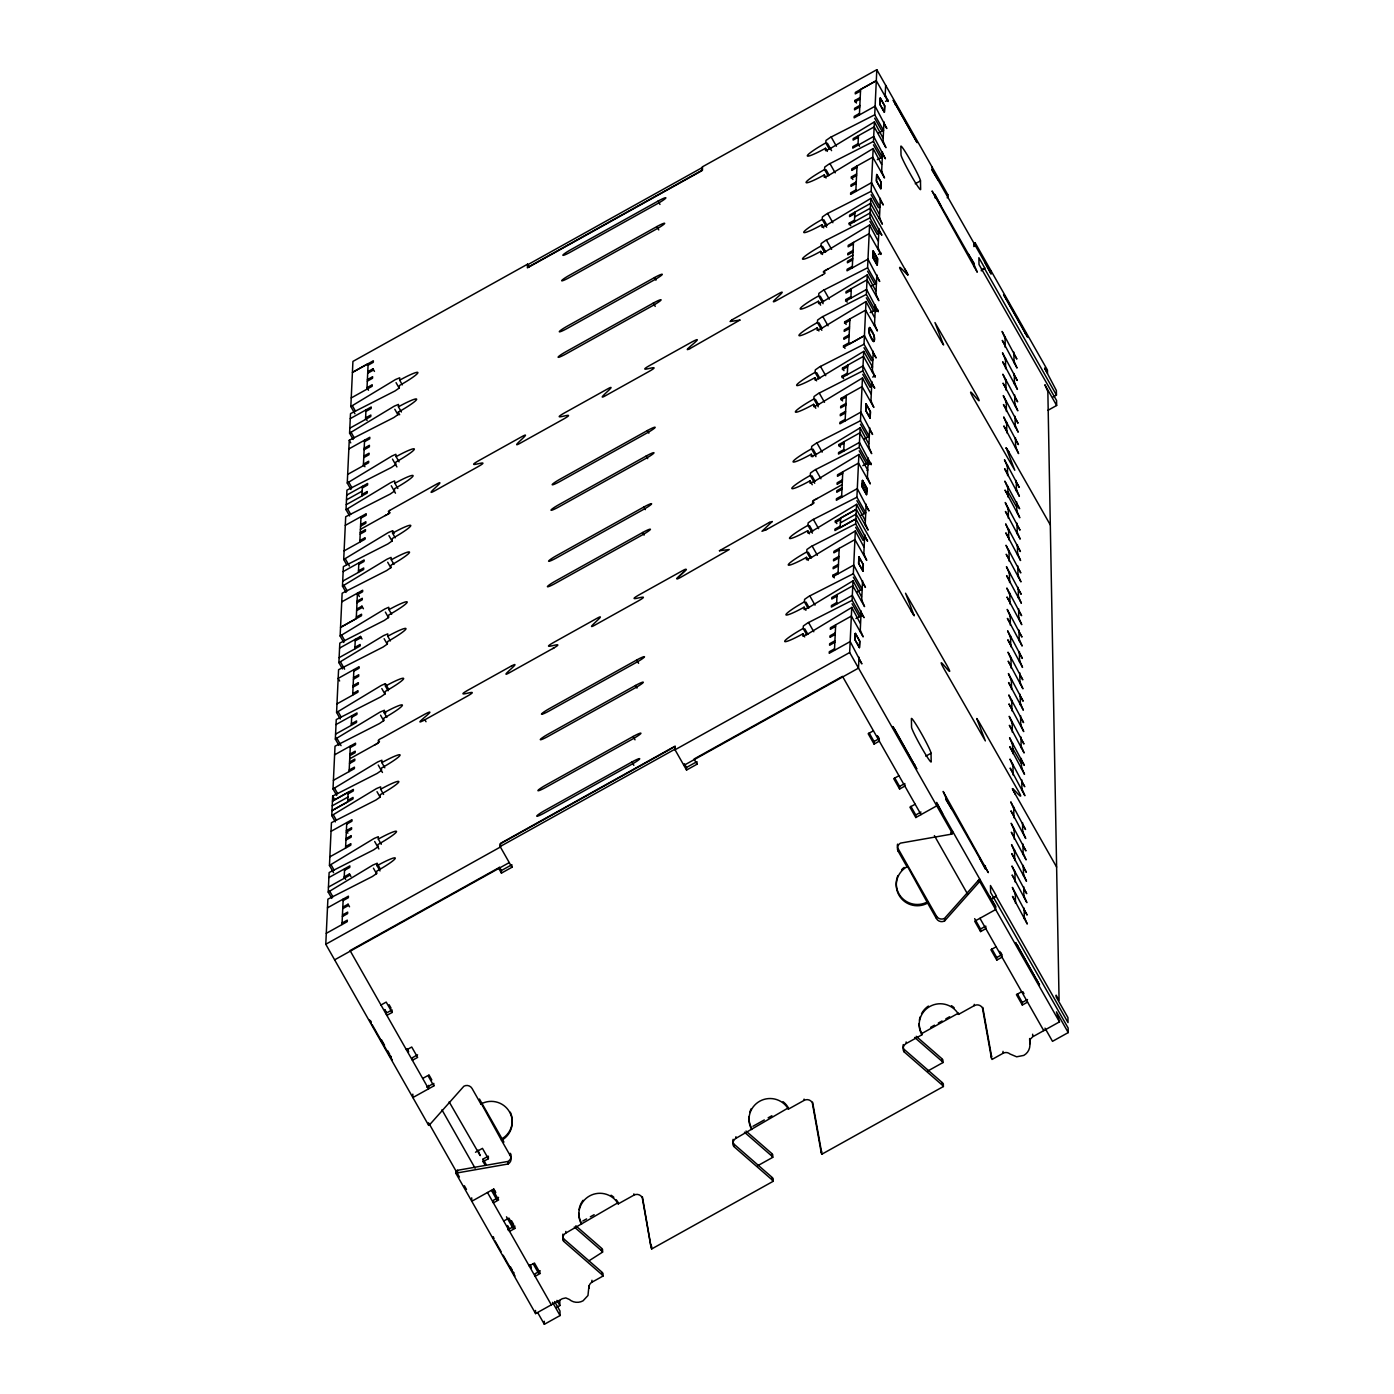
<?xml version="1.0" encoding="UTF-8"?>
<svg xmlns="http://www.w3.org/2000/svg" width="1394" height="1394" viewBox="0 0 1394 1394"><rect width="100%" height="100%" fill="white"/><g stroke="black" fill="none" stroke-linecap="round" stroke-linejoin="round"><path stroke-width="1.5" d="M878.081 247.731L880.973 254.475L869.176 233.652L848.232 245.327L848.144 246.86L853.389 243.933M885.207 94.757L888.083 101.501L876.303 80.695L860.586 89.443L859.401 114.935M588.965 1285.826L587.972 1295.514L583.058 1300.811A12.023 11.901 -1.1 0 1 569.257 1299.4L565.825 1297.919L562.357 1298.685L535.592 1313.601L455.995 1173.487A6.012 5.942 -1.1 0 1 457.615 1172.859L508.078 1163.99A6.012 5.942 -1.1 0 0 510.361 1155.887L501.526 1140.344A21.032 20.823 -1.1 0 0 509.559 1111.976A21.032 20.823 -1.1 0 0 480.913 1104.048L472.078 1088.487A6.012 5.942 -1.1 0 0 463.888 1086.222L430.032 1124.296A6.012 5.942 -1.1 0 1 428.655 1125.359L325.778 944.261L327.886 899.165L372.39 876.495L376.624 873.55L376.816 871.076A21.032 2.265 -29.5 0 0 395.269 858.181A21.032 2.265 -29.5 0 0 377.06 865.709L380.004 870.919M331.789 898.381L328.217 892.073L329.123 872.539L373.627 849.87L377.861 846.925L378.053 844.433A21.032 2.265 -29.5 0 0 396.523 831.556A21.032 2.265 -29.5 0 0 378.314 839.083L381.259 844.294M333.549 872.679L329.454 865.447L331.441 822.687L375.944 800.017L380.179 797.072L380.388 794.58A21.032 2.265 -29.5 0 0 398.841 781.703A21.032 2.265 -29.5 0 0 380.632 789.231L383.577 794.423M335.344 821.902L331.772 815.577L332.678 796.061L377.199 773.391L381.416 770.446L381.625 767.955A21.032 2.265 -29.5 0 0 400.078 755.078A21.032 2.265 -29.5 0 0 381.869 762.605L384.814 767.798M336.703 795.451L333.009 788.952L335.013 746.191L379.517 723.521L383.751 720.576L383.942 718.084A21.032 2.265 -29.5 0 0 402.396 705.207A21.032 2.265 -29.5 0 0 384.186 712.735L386.835 717.422M338.916 745.407L335.344 739.081L336.25 719.565L380.754 696.895L384.988 693.951L385.18 691.459A21.032 2.265 -29.5 0 0 403.65 678.582A21.032 2.265 -29.5 0 0 385.441 686.109L388.09 690.779M340.258 718.956L336.581 712.456L338.568 669.712L383.071 647.043L387.305 644.098L387.497 641.623A21.032 2.265 -29.5 0 0 405.968 628.729A21.032 2.265 -29.5 0 0 387.759 636.256L390.407 640.944M342.471 668.928L338.899 662.62L339.805 643.087L384.326 620.417L388.543 617.472L388.752 614.981A21.032 2.265 -29.5 0 0 407.205 602.103A21.032 2.265 -29.5 0 0 388.996 609.631L391.644 614.318M343.813 642.495L340.136 635.995L342.14 593.234L386.643 570.564L390.86 567.619L391.069 565.128A21.032 2.265 -29.5 0 0 409.522 552.251A21.032 2.265 -29.5 0 0 391.313 559.778L393.962 564.448M346.043 592.45L342.471 586.125L343.377 566.609L387.88 543.939L392.115 540.994L392.306 538.502A21.032 2.265 -29.5 0 0 410.777 525.625A21.032 2.265 -29.5 0 0 392.55 533.153L395.216 537.823M346.548 564.518L343.708 559.499L345.695 516.738L390.198 494.068L394.432 491.124L394.624 488.649A21.032 2.265 -29.5 0 0 413.094 475.755A21.032 2.265 -29.5 0 0 394.885 483.282L397.83 488.492M349.598 515.954L346.026 509.646L346.932 490.113L391.435 467.443L395.669 464.498L395.879 462.024A21.032 2.265 -29.5 0 0 414.332 449.129A21.032 2.265 -29.5 0 0 396.123 456.657L399.067 461.867M350.94 489.521L347.263 483.021L349.249 440.26L393.77 417.59L397.987 414.645L398.196 412.154A21.032 2.265 -29.5 0 0 416.649 399.276A21.032 2.265 -29.5 0 0 398.44 406.804L401.385 411.997M353.17 439.476L349.58 433.151L350.504 413.635L395.007 390.965L399.242 388.02L399.433 385.528A21.032 2.265 -29.5 0 0 417.886 372.651A21.032 2.265 -29.5 0 0 399.677 380.179L402.326 384.866M354.93 413.774L350.835 406.525L352.926 361.412L527.559 264.18L529.023 266.777M342 924.536L343.185 899.06M344.161 878.342L344.597 868.776M345.573 848.057L346.757 822.565M349.127 771.579L350.312 746.086M351.288 725.368L351.724 715.802M352.699 695.083L353.884 669.59M354.843 648.872L355.296 639.323M358.415 572.394L358.85 562.827M359.826 542.127L361.011 516.634M361.97 495.916L362.423 486.349M363.381 465.631L364.566 440.138M365.542 419.42L365.977 409.871M366.953 389.153L368.138 363.66L352.421 372.407L373.365 360.785L373.296 362.301L368.068 365.228M342.819 907.111L348.064 904.201L347.977 905.734L342.75 908.644M345.695 879.422L344.231 876.826L349.476 873.916L349.389 875.449L328.444 887.107M339.578 648.105L360.523 636.431L360.454 637.964L355.226 640.874M356.707 609.091L361.935 606.163L361.865 607.697L356.637 610.607M367.755 371.728L373 368.8L372.93 370.334L367.685 373.261M377.06 865.709L377.094 863.322L372.93 865.047L328.217 892.073M378.314 839.083L378.332 836.696L374.167 838.421L329.454 865.447M380.632 789.231L380.649 786.843L376.485 788.568L331.772 815.577M381.869 762.605L381.904 760.218L377.722 761.943L333.009 788.952M384.186 712.735L384.221 710.348L380.057 712.073L335.344 739.081M385.441 686.109L385.18 683.74L381.294 685.447L336.581 712.456M387.759 636.256L387.776 633.869L383.611 635.594L338.899 662.62M388.996 609.631L388.752 607.261L384.849 608.969L340.136 635.995M391.313 559.778L391.069 557.408L387.166 559.116L342.471 586.125M392.55 533.153L392.585 530.765L388.421 532.491L343.708 559.499M394.885 483.282L394.624 480.913L390.738 482.638L346.026 509.646M396.123 456.657L395.879 454.287L391.975 455.995L347.263 483.021M398.44 406.804L398.475 404.417L394.293 406.142L349.58 433.151M399.677 380.179L399.712 377.791L395.548 379.517L350.835 406.525M527.559 264.18L527.385 267.875L702.018 170.643L702.193 166.949L876.809 69.7L947.885 194.829L947.937 197.39A6.012 5.942 -1.1 0 1 947.136 197.756M876.809 69.7L874.718 114.813L830.214 137.483L825.98 140.428L825.771 142.92A21.032 2.265 -29.5 0 0 807.318 155.797A21.032 2.265 -29.5 0 0 825.527 148.269L825.509 150.657L829.674 148.931L874.386 121.923L873.48 141.439L828.96 164.109L824.743 167.053L824.534 169.545A21.032 2.265 -29.5 0 0 806.081 182.422A21.032 2.265 -29.5 0 0 824.29 174.895L824.255 177.282L828.437 175.557L873.149 148.548L871.145 191.292L826.642 213.962L822.408 216.924L822.216 219.398A21.032 2.265 -29.5 0 0 803.746 232.293A21.032 2.265 -29.5 0 0 821.972 224.748L821.937 227.135L826.102 225.41L870.814 198.401L869.908 217.934L825.405 240.587L821.171 243.549L820.979 246.024A21.032 2.265 -29.5 0 0 802.508 258.918A21.032 2.265 -29.5 0 0 820.717 251.373L820.979 253.743L824.865 252.035L869.577 225.026L867.591 267.787L823.087 290.457L818.853 293.402L818.661 295.894A21.032 2.265 -29.5 0 0 800.191 308.771A21.032 2.265 -29.5 0 0 818.4 301.243L818.644 303.613L822.547 301.906L867.26 274.879L866.354 294.413L821.833 317.083L817.616 320.028L817.407 322.519A21.032 2.265 -29.5 0 0 798.954 335.396A21.032 2.265 -29.5 0 0 817.163 327.869L817.145 330.256L821.31 328.531L866.022 301.505L864.019 344.266L819.515 366.936L815.298 369.898L815.089 372.372A21.032 2.265 -29.5 0 0 796.636 385.267A21.032 2.265 -29.5 0 0 814.845 377.722L815.089 380.092L818.992 378.384L863.705 351.375L862.781 370.891L818.278 393.561L814.044 396.523L813.852 398.998A21.032 2.265 -29.5 0 0 795.382 411.892A21.032 2.265 -29.5 0 0 813.608 404.347L813.852 406.717L817.738 405.009L862.45 378.001L860.464 420.744L815.96 443.414L811.726 446.359L811.535 448.851A21.032 2.265 -29.5 0 0 793.064 461.728A21.032 2.265 -29.5 0 0 811.273 454.2L811.256 456.587L815.42 454.862L860.133 427.836L859.227 447.369L814.723 470.039L810.489 472.984L810.28 475.476A21.032 2.265 -29.5 0 0 791.827 488.353A21.032 2.265 -29.5 0 0 810.036 480.825L810.019 483.213L814.183 481.488L858.896 454.479L856.909 497.24L812.388 519.91L808.172 522.855L807.962 525.346A21.032 2.265 -29.5 0 0 789.509 538.223A21.032 2.265 -29.5 0 0 807.718 530.696L807.962 533.066L811.866 531.358L856.578 504.332L855.655 523.865L811.151 546.535L806.917 549.48L806.725 551.972A21.032 2.265 -29.5 0 0 788.255 564.849A21.032 2.265 -29.5 0 0 806.481 557.321L806.446 559.708L810.611 557.983L855.324 530.975L853.337 573.718L808.834 596.388L804.599 599.35L804.408 601.825A21.032 2.265 -29.5 0 0 785.937 614.719A21.032 2.265 -29.5 0 0 804.146 607.174L804.129 609.561L808.293 607.836L853.006 580.828L852.1 600.344L807.596 623.013L803.362 625.976L803.153 628.45A21.032 2.265 -29.5 0 0 784.7 641.345A21.032 2.265 -29.5 0 0 802.909 633.8L802.892 636.187L807.056 634.462L851.769 607.453L860.22 623.257M838.09 572.359L832.863 575.269L832.776 576.802L853.738 565.093L865.447 587.414L862.503 582.222M865.238 523.395L868.113 530.121L856.334 509.333L835.389 521.025L835.302 522.541L840.547 519.631M868.811 446.899L871.686 453.642L859.906 432.837L838.944 444.529L838.874 446.045L844.119 443.135M870.954 400.705L873.846 407.431L862.05 386.626L841.105 398.335L841.018 399.869L846.263 396.959M847.378 373.156L842.133 376.084L842.063 377.617L863.025 365.908L874.718 388.246L871.773 383.036M872.365 370.421L875.24 377.147L863.461 356.359L842.516 368.051L842.429 369.584L847.674 366.657M848.789 342.907L843.544 345.817L843.475 347.35L864.419 335.675L876.129 357.962L873.184 352.769M874.526 324.21L877.401 330.953L865.622 310.148L844.659 321.857L844.59 323.391L849.835 320.463M850.932 296.678L845.705 299.588L845.618 301.121L866.58 289.429L878.29 311.751L875.345 306.558M854.505 220.182L849.26 223.11L849.19 224.643L870.135 212.951L881.844 235.272L878.9 230.062M856.648 173.989L851.403 176.916L851.333 178.449L856.578 175.522M860.22 97.51L854.975 100.42L854.905 101.954L860.133 99.044M834.466 650.336L835.651 624.843M836.609 604.125L837.062 594.558M838.021 573.84L839.205 548.347M841.593 497.362L842.778 471.869M843.736 451.151L844.189 441.584M845.147 420.883L846.332 395.391M847.308 374.672L847.744 365.106M849.904 318.895L848.719 344.388L864.419 335.64M850.863 298.177L851.316 288.628M852.274 267.909L853.459 242.417M854.435 221.698L854.87 212.132M855.829 191.414L857.031 165.938M857.99 145.203L858.443 135.654M897.579 844.137A6.012 5.942 -1.1 0 0 898.119 848.667L936.419 916.067A6.012 5.942 -1.1 0 0 944.592 918.332L978.466 880.259A6.012 5.942 -1.1 0 1 979.843 879.196L979.877 881.775A6.012 5.942 -1.1 0 0 978.501 882.82L944.644 920.894A6.012 5.942 -1.1 0 1 936.454 918.629L927.62 903.068A21.032 20.823 -1.1 0 1 898.973 895.14A21.032 20.823 -1.1 0 1 907.006 866.789L898.172 851.229A6.012 5.942 -1.1 0 1 900.472 843.126L950.917 834.257A6.012 5.942 -1.1 0 0 952.538 833.629L849.66 652.531L851.769 607.453M859.018 657.201L858.495 668.127L683.879 765.376M860.203 631.726L861.161 610.99M861.614 601.424L862.572 580.723M863.757 555.23L864.733 534.512M865.169 524.946L866.144 504.21M867.329 478.7L868.288 458.016M868.741 448.45L869.699 427.749M870.884 402.274L871.86 381.538M872.296 371.971L873.271 351.271M874.456 325.778L875.415 305.059M875.868 295.493L876.826 274.757M878.011 249.247L878.969 228.564M879.422 218.997L880.381 198.296M881.583 172.804L882.541 152.085M882.994 142.519L883.953 121.818M885.138 96.325L885.66 85.278M843.806 449.635L838.578 452.545L838.491 454.078L859.453 442.403L871.163 464.725L868.218 459.532M423.706 720.402C409.244 727.912 441.968 705.207 424.734 714.251L382.374 737.844C373.087 741.869 383.838 740.963 374.516 745.023L349.72 758.824M389.675 510.448L435.416 484.798C450.837 475.981 420.169 499.104 435.59 490.322L477.933 466.729C494.957 457.075 461.623 470.388 478.63 460.734L520.99 437.141C536.411 428.307 505.743 451.517 521.147 442.665L563.507 419.089C580.531 409.435 547.197 422.748 564.204 413.077L606.564 389.501C621.968 380.667 591.317 403.877 606.721 395.025L649.081 371.431C666.088 361.795 632.754 375.073 649.778 365.437L692.121 341.844C708.866 332.992 678.512 354.355 689.943 348.605M552.826 648.541C569.832 638.87 536.498 652.2 553.523 642.529L595.865 618.936C611.286 610.119 580.618 633.329 596.04 624.46L638.382 600.884C655.407 591.23 622.072 604.56 639.079 594.872L681.439 571.296C696.843 562.462 666.193 585.689 681.596 576.82L729.219 549.532L719.461 550.735M689.943 348.605L739.918 320.062M767.17 529.197L809.531 505.586C820.665 500.585 805.959 503.53 817.389 498.407L842.185 484.607M906.083 271.098C913.872 284.393 892.23 255.712 902.441 273.172L941.804 342.419L943.599 344.963L934.973 322.572L976.149 394.38C987.422 414.61 962.33 378.227 973.604 398.457L1014.78 470.266L1006.154 447.875L1007.932 450.384L1050.309 524.928M840.39 522.855L856.108 514.107L912.39 613.099L914.168 615.625L905.542 593.234L946.7 665.025C957.974 685.256 932.9 648.89 944.174 669.12L985.349 740.911L976.706 718.52L978.518 721.081L1017.881 790.328C1028.092 807.806 1006.433 779.037 1014.257 792.437M1006.102 447.944L1006.956 448.851M914.168 615.625L913.366 614.632M589.07 1260.768L602.591 1252.091L602.557 1249.512A6.012 5.942 -1.1 0 0 601.494 1248.153L575.844 1225.814M772.206 521.565L761.978 531.288L765.986 529.825M385.197 515.571C395.617 511.04 384.883 512.94 389.675 510.448M852.867 255.154L828.088 268.972C816.832 274.182 830.144 271.046 822.565 274.757M719.461 550.752L769.349 522.419M676.63 578.632L686.406 569.484M378.82 742.288L379.482 741.259M813.085 501.143L812.441 502.171M389.518 512.853L387.637 514.125M731.955 319.853L730.073 321.526L739.918 320.08M824.603 271.098L825.649 270.401M813.904 500.551L814.967 499.854M376.938 743.577L377.983 742.897M731.955 319.853L777.695 294.204C793.116 285.387 762.448 308.562 777.869 299.745L822.565 274.757M810.716 504.907L811.883 504.192M386.452 514.856L360.419 529.371M374.516 745.006L375.77 744.291M826.851 269.669L828.088 268.972M871.773 367.406L872.539 366.97L863.705 351.375M554.01 647.844L510.465 672.135C495.218 680.847 524.614 658.979 511.493 665.966M816.17 499.122L817.389 498.425M866.963 470.492L867.73 470.074L858.896 454.479M882.838 137.727L874.386 121.923M881.6 164.353L873.149 148.548M879.283 214.206L870.814 198.401M878.028 240.831L869.577 225.026M875.711 290.701L867.26 274.879M874.474 317.327L866.022 301.505M870.919 393.805L862.45 378.001M868.584 443.658L860.133 427.836M865.029 520.154L856.578 504.332M863.792 546.779L855.324 530.975M861.457 596.632L853.006 580.828M658.073 201.084L570.756 249.718A9.009 0.976 -29.5 0 0 562.845 255.224A9.009 0.976 -29.5 0 0 570.651 252L657.968 203.385A9.009 0.976 -29.5 0 0 665.879 197.861A9.009 0.976 -29.5 0 0 658.073 201.084L659.972 204.43M876.303 80.73L855.341 92.405L855.271 93.921L860.516 91.011M367.389 379.621L372.634 376.711L372.564 378.244L367.319 381.154M859.837 105.404L854.609 108.331L854.539 109.865L859.767 106.937M859.471 113.437L854.226 116.364L854.156 117.88L875.118 106.188L886.828 128.509L883.883 123.317M656.888 226.577L569.571 275.193A9.009 0.976 -29.5 0 0 561.66 280.717A9.009 0.976 -29.5 0 0 569.466 277.493L656.783 228.877A9.009 0.976 -29.5 0 0 664.694 223.354A9.009 0.976 -29.5 0 0 656.888 226.577L658.77 229.923M351.236 397.935L372.181 386.26L372.25 384.744L367.023 387.654L368.486 390.25M885.538 101.413L888.152 99.967M350.26 418.636L371.222 406.978L371.152 408.512L365.908 411.422M858.356 137.204L853.128 140.132L853.198 138.598L874.16 126.906L885.939 147.694L883.064 140.968M349.824 428.202L370.769 416.527L370.839 415.011L365.611 417.921L367.075 420.518M654.5 277.58L567.201 326.196A9.009 0.976 -29.5 0 0 559.29 331.72A9.009 0.976 -29.5 0 0 567.079 328.496L654.396 279.863A9.009 0.976 -29.5 0 0 662.307 274.339A9.009 0.976 -29.5 0 0 654.5 277.58L655.982 280.177M348.848 448.938L369.811 437.263L369.741 438.796L364.496 441.706M856.944 167.489L851.717 170.416L851.786 168.883L872.749 157.173L884.528 177.979L881.653 171.235M364.2 448.206L369.427 445.296L369.358 446.829L364.13 449.739M363.834 456.117L369.062 453.189L368.992 454.723L363.764 457.633M856.282 181.9L851.037 184.81L850.967 186.343L856.212 183.433M855.899 189.933L850.671 192.842L850.601 194.376L871.546 182.666L883.256 204.988L880.311 199.795M653.316 303.073L565.999 351.689A9.009 0.976 -29.5 0 0 558.088 357.212A9.009 0.976 -29.5 0 0 565.894 353.971L653.211 305.356A9.009 0.976 -29.5 0 0 661.122 299.832A9.009 0.976 -29.5 0 0 653.316 303.073L655.215 306.401M347.664 474.413L368.626 462.756L368.696 461.222L363.451 464.132L364.932 466.746M346.705 495.131L367.65 483.457L367.58 484.99L362.353 487.9M854.801 213.683L849.556 216.61L849.626 215.077L870.588 203.385L882.367 224.173L879.492 217.447M346.479 499.888L362.196 491.124M854.644 216.924L870.361 208.159L906.588 272.057M915.248 183.781L920.476 180.871A20.039 1.359 60.9 0 0 910.613 160.746A20.039 1.359 60.9 0 0 900.855 146.3L901.012 154.856A20.039 1.359 60.9 0 0 910.874 174.999A20.039 1.359 60.9 0 0 920.632 189.427L920.476 180.871M362.039 494.4L367.284 491.49L367.214 493.023L346.252 504.68M345.294 525.381L366.239 513.706L366.169 515.24L360.941 518.15M360.628 524.649L365.873 521.739L365.803 523.255L360.558 526.183M853.093 250.432L847.848 253.359L847.779 254.875L853.023 251.965M360.262 532.56L365.507 529.65L365.437 531.184L360.192 534.094M852.727 258.343L847.482 261.27L847.413 262.804L852.658 259.876M359.896 540.593L365.123 537.683L365.054 539.199L344.109 550.874M852.344 266.376L847.116 269.303L847.029 270.819L867.992 259.162L879.701 281.483L876.756 276.273M878.412 254.388L881.025 252.924M343.133 571.61L364.095 559.952L364.026 561.468L358.781 564.396M851.246 290.179L846.001 293.088L846.071 291.573L867.033 279.863L878.812 300.668L875.937 293.942M358.485 570.895L363.712 567.968L363.642 569.501L342.697 581.176M647.391 430.554L560.074 479.17A9.009 0.976 -29.5 0 0 552.163 484.694A9.009 0.976 -29.5 0 0 559.97 481.453L647.269 432.837A9.009 0.976 -29.5 0 0 655.197 427.313A9.009 0.976 -29.5 0 0 647.391 430.554L648.855 433.151M341.722 601.894L362.684 590.237L362.614 591.77L357.369 594.68M875.746 311.681L878.359 310.217M357.073 601.18L362.318 598.27L362.231 599.786L357.003 602.713M849.521 326.963L844.294 329.89L844.206 331.406L849.451 328.496M849.155 334.874L843.91 337.784L843.84 339.317L849.085 336.39M356.324 617.106L361.569 614.196L361.499 615.73L340.537 627.387L356.254 618.605L357.439 593.112L359.373 596.527M646.189 456.03L558.889 504.663A9.009 0.976 -29.5 0 0 550.978 510.187A9.009 0.976 -29.5 0 0 558.767 506.946L646.084 458.33A9.009 0.976 -29.5 0 0 653.995 452.806A9.009 0.976 -29.5 0 0 646.189 456.03L647.67 458.643M981.289 270.018L984.774 268.066L978.884 257.698L979.024 264.546L1056.565 400.479L1056.652 405.48L1047.922 410.341M981.306 270.872L984.774 268.066M354.912 647.374L360.157 644.464L360.088 645.997L339.125 657.654M872.696 377.077L875.31 375.613M643.819 507.033L556.502 555.648A9.009 0.976 -29.5 0 0 548.591 561.172A9.009 0.976 -29.5 0 0 556.398 557.948L643.714 509.333A9.009 0.976 -29.5 0 0 651.625 503.809A9.009 0.976 -29.5 0 0 643.819 507.033L645.3 509.629M353.815 671.159L359.042 668.249L359.112 666.715L338.167 678.39L339.631 680.986M353.501 677.658L358.746 674.748L358.676 676.282L353.431 679.192M845.966 403.458L840.721 406.368L840.652 407.902L845.897 404.974M353.135 685.569L358.38 682.642L358.31 684.175L353.065 687.103M845.6 411.352L840.355 414.262L840.286 415.795L845.531 412.885M352.769 693.602L357.997 690.675L357.927 692.208L336.982 703.883M845.217 419.385L839.972 422.295L839.902 423.828L860.865 412.119L872.574 434.44L869.629 429.247M642.634 532.525L555.317 581.141A9.009 0.976 -29.5 0 0 547.406 586.665A9.009 0.976 -29.5 0 0 555.213 583.441L642.529 534.808A9.009 0.976 -29.5 0 0 650.44 529.284A9.009 0.976 -29.5 0 0 642.634 532.525L644.098 535.122M336.006 724.566L356.969 712.909L356.899 714.425L351.654 717.352M351.358 723.852L356.603 720.925L356.515 722.458L335.571 734.133M334.595 754.834L355.557 743.159L355.487 744.675L350.243 747.602M842.708 473.385L837.463 476.295L837.533 474.779L858.495 463.104L870.274 483.927L867.399 477.184M868.619 464.655L871.233 463.191M349.946 754.102L355.191 751.174L355.122 752.708L349.877 755.635M842.394 479.884L837.167 482.794L837.097 484.328L842.324 481.418M423.706 720.419L467.251 696.181C484.276 686.528 450.924 699.823 467.948 690.187L511.493 665.949M349.58 762.013L354.825 759.103L354.738 760.636L349.511 763.546M842.028 487.795L836.801 490.723L836.714 492.256L841.959 489.329M349.197 770.046L354.442 767.136L354.372 768.652L333.41 780.326M841.662 495.828L836.417 498.756L836.348 500.272L857.31 488.614L869.002 510.936L866.057 505.726M1052.975 397.029L1056.46 395.077L1056.373 390.512L1044.559 368.051L1047.504 373.243L1047.452 370.107L975.225 242.957A6.012 5.942 -1.1 0 0 973.848 244.002M856.334 509.333L840.617 518.08L840.181 527.629L855.899 518.882L867.591 541.203L864.646 536.01M348.099 793.848L353.327 790.921L353.396 789.405L332.452 801.062L348.169 792.297L347.716 801.846L331.999 810.594L352.961 798.954L353.03 797.42L347.786 800.348M332.225 805.819L347.942 797.072M840.251 526.13L835.006 529.04L834.936 530.574L855.899 518.917M636.692 660.007L549.375 708.622A9.009 0.976 -29.5 0 0 541.464 714.146A9.009 0.976 -29.5 0 0 549.271 710.905L636.588 662.289A9.009 0.976 -29.5 0 0 644.498 656.766A9.009 0.976 -29.5 0 0 636.692 660.007L638.591 663.335M331.04 831.347L352.002 819.689L351.915 821.223L346.688 824.133M839.136 549.916L833.891 552.843L833.978 551.31L854.923 539.6L866.719 560.405L863.827 553.662M838.839 556.415L833.595 559.342L833.525 560.858L838.77 557.948M346.304 832.166L351.549 829.238L351.619 827.722L346.374 830.632L347.855 833.229M346.008 838.543L351.253 835.616L351.183 837.149L345.939 840.059M838.474 564.326L833.229 567.236L833.159 568.769L838.404 565.859M345.642 846.559L350.87 843.649L350.8 845.182L329.855 856.84M635.507 685.482L548.191 734.115A9.009 0.976 -29.5 0 0 540.28 739.639A9.009 0.976 -29.5 0 0 548.086 736.398L635.403 687.782A9.009 0.976 -29.5 0 0 643.314 682.258A9.009 0.976 -29.5 0 0 635.507 685.482L636.988 688.096M328.879 877.558L349.842 865.883L349.772 867.417L344.527 870.326M836.992 596.109L831.748 599.037L831.817 597.503L852.779 585.811L864.559 606.599L861.684 599.873M836.679 602.609L831.451 605.536L831.364 607.07L852.326 595.36L864.036 617.699L861.091 612.489M633.137 736.485L545.821 785.101A9.009 0.976 -29.5 0 0 537.91 790.625A9.009 0.976 -29.5 0 0 545.716 787.401L633.033 738.785A9.009 0.976 -29.5 0 0 640.944 733.261A9.009 0.976 -29.5 0 0 633.137 736.485L635.019 739.831M327.468 907.842L348.43 896.168L348.361 897.701L343.116 900.611M835.581 626.411L830.336 629.321L830.406 627.788L851.368 616.078L863.147 636.884L860.272 630.158M835.267 632.911L830.04 635.821L829.97 637.354L835.198 634.427M342.454 915.022L347.681 912.094L347.611 913.628L342.384 916.555M834.901 640.804L829.657 643.714L829.587 645.248L834.832 642.338M342.07 923.055L347.315 920.127L347.245 921.661L326.283 933.335M834.536 648.837L829.291 651.747L829.221 653.281L850.183 641.571L861.875 663.892L858.931 658.7M631.952 761.978L544.636 810.594A9.009 0.976 -29.5 0 0 536.725 816.117A9.009 0.976 -29.5 0 0 544.531 812.894L631.831 764.26A9.009 0.976 -29.5 0 0 639.741 758.737A9.009 0.976 -29.5 0 0 631.952 761.978L633.834 765.323M500.132 846.541L674.766 749.292L674.713 746.731L500.08 843.98L500.132 846.541L511.912 867.277L501.439 873.114L498.494 867.922L350.051 950.586L428.585 1088.819L428.533 1085.403M325.778 944.261L500.411 847.012L500.585 843.318L675.201 746.086L675.044 749.78L849.66 652.531M334.612 959.856L509.246 862.607M501.439 873.114L501.387 870.553L511.859 864.716L511.912 867.277M686.545 770.046L686.493 767.467L696.965 761.647L697.017 764.208L686.545 770.046L674.766 749.292M380.98 1005.004L386.208 1002.094L392.097 1012.462L386.87 1015.372L384.657 1009.517L386.818 1012.811L392.062 1009.901L392.097 1012.462M873.428 730.787L868.183 733.714L874.073 744.082L879.318 741.155L879.3 739.883M874.073 744.082L874.038 741.521L879.265 738.593M925.808 756.158L931.035 753.23A20.039 1.359 60.9 0 0 921.173 733.105A20.039 1.359 60.9 0 0 911.397 718.677L911.554 727.232A20.039 1.359 60.9 0 0 921.434 747.358A20.039 1.359 60.9 0 0 931.192 761.786L931.035 753.23M898.956 775.726L893.711 778.636L899.6 789.004L904.845 786.094L904.793 783.533L899.566 786.443L899.6 789.004M417.573 1054.822L412.345 1057.75L412.397 1060.311L417.625 1057.384L411.735 1047.016L406.508 1049.943L406.473 1048.654L408.634 1051.947L407.292 1048.915M422.696 1078.451L427.941 1075.541L433.83 1085.909L412.868 1097.566L412.816 1094.151M915.144 804.233L909.916 807.161L915.806 817.529L936.751 805.854L936.698 802.439L942.605 813.66M426.791 1087.233L432.035 1084.305M915.806 817.529L915.753 814.967L920.998 812.04M475.493 1152.246L482.463 1148.36L488.37 1158.728L483.126 1161.655L485.269 1165.436M483.126 1161.655L483.073 1159.076L488.318 1156.166L488.37 1158.728M992.859 897.806L996.361 895.872L990.472 885.504L990.594 892.334L1068.135 1028.005L1068.222 1032.588L1052.505 1041.335L1045.012 1028.145M992.876 898.66L996.361 895.872M498.582 1197.394L493.337 1200.321L493.389 1202.883L498.616 1199.955L492.727 1189.587L471.782 1201.262L471.712 1197.847M980.592 931.575L980.557 929.014L985.785 926.104L985.837 928.665L980.592 931.575L974.702 921.207L995.664 909.55L995.595 906.117L989.723 896.603M503.687 1221.022L508.932 1218.112L514.822 1228.48L509.577 1231.39L507.381 1225.535L509.542 1228.828M996.152 946.805L990.907 949.732L996.797 960.1L1002.042 957.173L1002.007 955.901M507.782 1229.804L514.769 1225.918L514.822 1228.48M996.797 960.1L996.745 957.539L1001.99 954.611M582.797 1221.022L586.578 1218.914M590.359 1216.805L594.14 1214.697M752.969 1126.265L764.313 1119.94M768.111 1117.831L771.893 1115.723M930.704 1027.291L934.503 1025.182M938.284 1023.074L942.065 1020.966M945.846 1018.857L949.628 1016.749M589.017 1288.387A6.012 5.942 -1.1 0 1 591.98 1282.184L603.044 1276.033A5.994 5.942 -1.1 0 0 601.981 1274.674L563.524 1241.165A6.012 5.942 -1.1 0 1 565.807 1233.063L618.187 1202.621A21.032 20.823 -1.1 0 0 616.235 1199.764M642.094 1196.766L651.05 1247.351A6.012 5.942 -1.1 0 0 651.678 1248.954L773.217 1181.276A6.012 5.942 -1.1 0 0 772.154 1179.916L733.697 1146.408A6.012 5.942 -1.1 0 1 735.997 1138.306L788.359 1107.847A21.032 20.823 -1.1 0 0 783.01 1101.678M921.887 1034.801L921.852 1033.512L958.532 1013.089L958.549 1014.379A21.032 20.823 -1.1 0 0 929.903 1006.433A21.032 20.823 -1.1 0 0 921.887 1034.801L906.17 1043.548A6.012 5.942 -1.1 0 0 903.87 1051.651L942.327 1085.159A6.012 5.942 -1.1 0 1 943.389 1086.518L821.85 1154.197A6.012 5.942 -1.1 0 1 821.223 1152.594L812.284 1102.654A6.012 5.942 -1.1 0 0 804.094 1100.389L788.377 1109.136A21.032 20.823 -1.1 0 0 759.73 1101.208A21.032 20.823 -1.1 0 0 751.714 1129.558M581.525 1224.315A21.032 20.823 -1.1 0 1 589.557 1195.965A21.032 20.823 -1.1 0 1 618.204 1203.893L633.922 1195.146A6.012 5.942 -1.1 0 1 642.111 1197.411M958.549 1014.379L974.267 1005.632A6.012 5.942 -1.1 0 1 982.456 1007.897L991.395 1057.837A5.994 5.942 -1.1 0 0 992.023 1059.44L1003.07 1053.289A6.012 5.942 -1.1 0 1 1009.97 1053.986L1016.662 1056.809L1023.788 1055.397A12.023 11.901 -1.1 0 0 1029.73 1042.991L1030.236 1039.314L1032.71 1036.787L1059.475 1021.872L1056.443 1011.852L1068.222 1032.588M1021.663 991.744L1016.435 994.654L1022.325 1005.039L1027.552 1002.112M540.297 1270.84L535.052 1273.767L535.104 1276.329L540.349 1273.419L534.46 1263.034L529.215 1265.961L529.197 1264.672M1022.325 1005.039L1022.272 1002.46L1027.517 999.55M757.587 1165.785L772.764 1157.334L772.729 1154.755A6.012 5.942 -1.1 0 0 771.666 1153.396L746.034 1131.057M927.759 1071.028L942.954 1062.559L942.902 1059.998A6.012 5.942 -1.1 0 0 941.839 1058.638L916.206 1036.3M556.38 1307.52L559.865 1305.568L559.778 1300.585M537.91 1312.991L544.34 1324.3L560.057 1315.553L559.97 1310.97L554.62 1301.56M765.986 529.842L767.17 529.18M877.314 159.613L882.315 157.034L873.48 141.439M871.111 286.118L876.425 283.383L867.591 267.787M857.171 591.892L862.172 589.313L853.337 573.718M855.933 618.518L860.934 615.939L852.1 600.344M878.551 132.988L883.552 130.409L874.718 114.813M870.187 312.587L875.188 310.008L866.354 294.413M864.297 438.918L869.298 436.339L860.464 420.744M862.851 465.648L868.061 462.965L859.227 447.369M860.725 515.414L865.744 512.835L856.909 497.24M769.349 522.436L772.206 521.548M455.995 1173.487L455.943 1170.925A6.012 5.942 -1.1 0 1 457.563 1170.298L508.026 1161.429A6.012 5.942 -1.1 0 0 511.075 1156.637M914.656 1037.467L941.891 1061.2A6.012 5.942 -1.1 0 1 942.954 1062.559M943.389 1086.518L943.337 1083.957A6.012 5.942 -1.1 0 0 942.274 1082.58L903.817 1049.09A6.012 5.942 -1.1 0 1 903.277 1044.559M744.466 1132.224L771.718 1155.957A6.012 5.942 -1.1 0 1 772.764 1157.334M733.105 1139.316A6.012 5.942 -1.1 0 0 733.645 1143.847L772.102 1177.355A6.012 5.942 -1.1 0 1 773.165 1178.714L773.217 1181.276M574.293 1226.999L601.528 1250.732A6.012 5.942 -1.1 0 1 602.591 1252.091M562.932 1234.091A6.012 5.942 -1.1 0 0 563.472 1238.604L601.929 1272.112A5.994 5.942 -1.1 0 1 602.992 1273.471L603.044 1276.033M385.458 683.722L388.699 689.385M877.436 735.649L877.453 736.363M392.324 1059.963L391.609 1058.848M515.031 1275.98L514.316 1274.865M878.046 736.537L878.847 737.862M1000.753 952.555L1001.554 953.879M1022.482 991.901L1023.806 993.765L1023.196 992.11M529.615 1265.421L531.358 1267.965L530.016 1264.933M911.31 611.269L911.85 612.193M895.314 103.522L893.153 100.229L917.13 142.676L895.314 103.522L895.331 104.811M1005.754 297.95L1003.558 294.692L1027.57 337.087L1005.754 297.95L1005.771 299.222M1008.507 451.342L1009.029 452.266M894.983 729.846L892.822 726.553L916.799 768.983L894.983 729.846L895.018 731.136M1017.707 945.864L1015.546 942.571L1039.523 985L1017.707 945.864L1017.725 947.153M370.682 1020.826L371.118 1022.847L369.567 1019.903M372.163 1024.66L391.191 1058.151M493.389 1236.844L493.842 1238.865L492.988 1237.332M503.147 1255.227L513.898 1274.168M932.15 169.615L991.047 273.294M984.791 268.92L1056.46 395.077M1056.652 405.48L1044.873 384.744L1047.852 391.627L1059.074 1000.352L1056.129 995.159L1056.164 996.884L1067.943 1017.62L1068.031 1022.604L996.379 896.725M934.991 195.317L974.267 264.442M935.008 196.171L932.063 190.995L977.264 272.196L974.284 265.296M1005.074 338.324L1002.094 331.441L1016.853 359.06L1013.908 353.884M1005.213 345.607L1002.269 340.415L1017.028 368.051L1014.048 361.151M874.683 118.211L882.053 131.21M1005.475 359.722L1002.495 352.821L1017.254 380.457L1014.309 375.265M854.975 100.42L856.439 103.034M1005.597 366.988L1002.652 361.795L1017.411 389.431L1014.431 382.531M882.472 153.584L885.417 158.777L873.707 136.455L852.745 148.147L852.814 146.631L858.059 143.704L859.54 146.3M873.446 144.837L880.816 157.836M1005.858 381.102L1002.878 374.202L1017.637 401.838L1014.693 396.645M1005.998 388.368L1003.053 383.176L1017.812 410.812L1014.832 403.929M1006.259 402.483L1003.279 395.582L1018.038 423.218L1015.093 418.026M1006.398 409.749L1003.453 404.574L1018.195 432.192L1015.233 425.309M1006.66 423.863L1003.68 416.963L1018.439 444.599L1015.494 439.424M871.145 191.292L879.98 206.887L878.481 207.706L871.128 194.707M1006.782 431.129L1003.837 425.954L1018.596 453.59L1015.616 446.69M831.155 136.943L836.417 146.231M851.403 176.916L852.884 179.512M869.908 217.934L878.743 233.53L877.244 234.331L869.891 221.332M827.356 143.216L831.573 150.639M825.771 142.92L829.308 149.158M1007.444 466.624L1004.464 459.741L1019.223 487.377L1016.278 482.185M825.527 148.269L827.304 151.388M1007.566 473.908L1004.621 468.715L1019.38 496.351L1016.418 489.451M829.918 163.568L835.18 172.856M1007.827 488.022L1004.865 481.122L1019.624 508.758L1016.662 503.565M826.119 169.841L829.273 175.417M1007.897 491.646L1016.731 507.207M873.01 254.196L877.418 262.002M824.534 169.545L828.071 175.783M1007.967 495.288L1005.022 490.096L1019.781 517.732L1016.801 510.831M824.29 174.895L826.05 178.014M849.26 223.11L850.723 225.706M1008.228 509.402L1005.248 502.502L1020.007 530.138L1017.062 524.946M1008.367 516.669L1005.423 511.493L1020.181 539.112L1017.202 532.229M867.573 271.185L874.927 284.184M1008.629 530.783L1005.649 523.883L1020.408 551.519L1017.463 546.343M827.6 213.421L832.863 222.709M1008.751 538.049L1005.806 532.874L1020.565 560.51L1017.585 553.61M823.802 219.712L826.956 225.27M822.216 219.398L826.625 227.205M866.319 297.811L873.689 310.81M1009.012 552.163L1006.032 545.263L1020.791 572.899L1017.847 567.724M821.972 224.748L823.732 227.867M1009.151 559.43L1006.207 554.254L1020.966 581.89L1017.986 574.99M826.363 240.047L831.608 249.334M1009.413 573.544L1006.433 566.661L1021.192 594.28L1018.247 589.104M822.547 246.337L825.701 251.896M820.979 246.024L824.516 252.262M1009.552 580.828L1006.607 575.635L1021.366 603.271L1018.387 596.371M820.717 251.373L822.495 254.492M845.705 299.588L847.169 302.202M1009.814 594.942L1006.834 588.041L1021.593 615.678L1018.648 610.485M864.019 344.266L872.871 359.861L871.372 360.663L864.001 347.681M1009.936 602.208L1006.991 597.015L1021.75 624.651L1018.77 617.751M844.659 321.857L846.141 324.453M1010.197 616.322L1007.217 609.422L1021.976 637.058L1019.031 631.865M824.028 289.917L829.291 299.187M1010.336 623.588L1007.392 618.396L1022.15 646.032L1019.171 639.149M862.781 370.891L871.616 386.486L870.117 387.288L862.764 374.306M820.23 296.19L823.384 301.766M818.661 295.894L823.07 303.683M1010.598 637.703L1007.618 630.802L1022.377 658.438L1019.432 653.246M818.4 301.243L820.613 305.147M843.544 345.817L845.008 348.413M1010.737 644.969L1007.792 639.794L1022.534 667.412L1019.572 660.529M822.791 316.543L828.053 325.813M1010.999 659.083L1008.019 652.183L1022.778 679.819L1019.833 674.644M818.992 322.816L822.146 328.392M817.407 322.519L821.833 330.308M842.516 368.051L843.98 370.647M1011.12 666.349L1008.176 661.174L1022.935 688.81L1019.955 681.91M817.163 327.869L818.923 330.988M842.133 376.084L843.614 378.68M1011.382 680.464L1008.402 673.581L1023.161 701.199L1020.216 696.024M1011.521 687.73L1008.576 682.555L1023.335 710.191L1020.356 703.29M860.447 424.142L867.8 437.141M841.105 398.335L842.568 400.932M1011.783 701.844L1008.803 694.961L1023.562 722.597L1020.617 717.405M820.474 366.395L825.736 375.683M1011.905 709.128L1008.96 703.935L1023.719 731.571L1020.756 724.671M816.675 372.668L819.829 378.244M815.089 372.372L818.766 378.872M859.192 450.767L866.563 463.766M1012.166 723.242L1009.204 716.342L1023.945 743.978L1021 738.785M814.845 377.722L816.605 380.841M1012.305 730.508L1009.361 725.316L1024.12 752.952L1021.14 746.051M819.236 393.021L824.499 402.308M1012.567 744.623L1009.587 737.722L1024.346 765.358L1021.401 760.166M815.438 399.311L818.592 404.87M1012.636 748.247L1021.471 763.807M862.311 483.648L866.737 491.455M813.852 398.998L818.261 406.804M838.944 444.529L840.425 447.126M1012.706 751.889L1009.761 746.696L1024.52 774.332L1021.541 767.449M813.608 404.347L815.804 408.25M1012.968 766.003L1009.988 759.103L1024.747 786.739L1021.802 781.564M1013.089 773.269L1010.145 768.094L1024.904 795.713L1021.924 788.83M856.874 500.638L864.245 513.637M816.901 442.874L822.164 452.144M1056.617 867.068L1013.717 791.409M855.655 523.865L864.489 539.461L862.991 540.262L855.637 527.263M813.103 449.147L816.257 454.723M811.535 448.851L815.943 456.64M1013.752 808.764L1010.772 801.881L1025.531 829.5L1022.586 824.324M811.273 454.2L812.754 456.796M1013.891 816.048L1010.946 810.855L1025.705 838.491L1022.726 831.591M815.664 469.499L820.927 478.787M1014.152 830.144L1011.173 823.262L1025.932 850.898L1022.987 845.705M811.866 475.772L815.02 481.348M810.28 475.476L814.706 483.265M835.389 521.025L836.853 523.621M1014.274 837.428L1011.33 832.235L1026.089 859.871L1023.109 852.971M810.036 480.825L812.249 484.729M1014.536 851.542L1011.556 844.642L1026.315 872.278L1023.37 867.085M1014.675 858.809L1011.73 853.616L1026.489 881.252L1023.51 874.352M853.32 577.133L860.673 590.115M1014.937 872.923L1011.957 866.022L1026.716 893.659L1023.771 888.466M813.347 519.37L818.609 528.64M1015.076 880.189L1012.131 875.014L1026.873 902.632L1023.91 895.75M809.548 525.643L812.702 531.219M807.962 525.346L812.388 533.135M852.065 603.759L859.436 616.758M1015.32 894.303L1012.358 887.403L1027.117 915.039L1024.172 909.864M807.718 530.696L809.478 533.815M832.863 575.269L834.326 577.865M1015.459 901.569L1012.514 896.394L1027.273 924.03L1024.294 917.13M812.11 545.995L817.372 555.282M808.311 552.268L811.465 557.844M806.725 551.972L810.262 558.21M946.125 798.326L943.146 791.443L988.329 872.644L985.384 867.451M946.143 799.198L985.401 868.323M806.481 557.321L808.241 560.44M936.716 803.293L995.612 906.989M979.877 881.775L1059.475 1021.872M809.775 595.848L815.037 605.135M805.976 602.138L809.13 607.697M804.408 601.825L807.928 608.063M934.381 835.616L967.575 894.059M804.146 607.174L805.924 610.293M921.051 814.601L842.516 676.369L694.073 759.016L697.017 764.208M979.947 918.298L1043.757 1030.636M808.537 622.473L813.8 631.761M869.124 732.878L874.038 741.521M894.652 777.8L899.566 786.443M910.84 806.324L915.753 814.967M974.667 918.646L980.557 929.014M991.848 948.896L996.745 957.539M1017.359 993.817L1022.272 1002.46M804.739 628.764L807.893 634.322M803.153 628.45L806.69 634.688M802.909 633.8L804.687 636.919M927.62 903.068L906.989 865.5L907.006 866.789M684.349 763.703L686.493 767.467M396.053 382.636L399.207 388.212M398.196 412.154L399.66 414.75M373 368.8L374.463 371.414M394.816 409.261L397.97 414.837M392.498 459.114L396.907 466.92M352.333 405.671L355.487 411.23M391.261 485.739L395.46 493.18M351.079 432.297L354.25 437.855M349.249 440.26L350.73 442.856M392.672 530.853L394.136 533.449M388.943 535.61L392.097 541.186M348.761 482.15L351.915 487.726M387.689 562.235L390.843 567.811M347.524 508.775L350.678 514.351M385.371 612.088L388.525 617.664M345.207 558.645L349.406 566.069M384.134 638.713L387.288 644.289M361.935 606.163L363.416 608.76M424.891 719.774L426.006 721.726M343.969 585.271L347.123 590.829M499.418 867.085L501.387 870.553M360.523 636.431L362.004 639.027M381.817 688.566L384.971 694.142M341.635 635.124L344.788 640.7M384.291 710.435L385.772 713.048M380.562 715.192L383.716 720.768M340.397 661.749L344.614 669.172M378.244 765.062L382.444 772.485M338.08 711.602L341.234 717.161M377.007 791.687L380.161 797.263M336.843 738.228L341.042 745.651M374.69 841.54L378.889 848.963M334.508 788.098L337.662 793.656M377.164 863.426L380.335 868.985M332.678 796.061L334.159 798.657M373.435 868.166L376.589 873.742M333.271 814.723L336.424 820.282M479.466 1099.03L503.931 1142.087M501.526 1140.344L480.895 1102.759L480.913 1104.048M349.476 873.916L350.94 876.512M330.953 864.576L334.107 870.152M348.064 904.201L349.528 906.797M477.985 1150.12L480.163 1155.609L449.147 1101.835M483.073 1159.076L486.297 1164.757M329.716 891.202L332.87 896.778M389.118 1004.708L391.069 1008.158M428.864 1074.704L431.809 1079.88M493.668 1188.751L495.637 1192.218M493.493 1189.012L495.619 1192.741M511.493 1220.691L513.619 1224.42M556.92 1300.393L559.865 1305.568M491.507 1190.476L496.856 1199.886M506.492 1216.823L512.905 1228.131M533.222 1263.905L538.572 1273.314M552.547 1302.344L560.057 1315.553M441.933 1109.816L475.127 1168.259M487.499 1192.515L551.31 1304.836M381.433 1039.75L384.535 1045.204M387.637 1050.675L389.71 1054.3M429.422 1124.226L459.41 1177.024M464.359 1185.736L466.467 1189.43M510.343 1266.693L512.417 1270.317M494.87 1240.677L501.073 1251.603M904.967 269.077L905.508 270.035M1014.815 793.447L1015.355 794.406M513.881 1272.914L513.445 1272.147L513.48 1273.419M391.156 1056.896L390.738 1056.129L390.756 1057.401M1001.589 955.134L1000.439 952.956M878.865 739.116L877.732 736.938M907.058 272.997L907.93 275.123M1013.264 790.485L1012.445 788.603M1000.178 952.381L999.794 951.37M982.787 1007.409L991.361 1055.258A5.994 5.942 -1.1 0 0 991.779 1056.478M812.597 1102.166L821.171 1150.015A6.012 5.942 -1.1 0 0 821.798 1151.636L821.85 1154.197M642.425 1196.923L651.033 1246.706M1029.643 1038.53L1029.678 1040.412A12.023 11.901 -1.1 0 1 1029.748 1044.123M1025.392 332.504L1025.409 333.793M1037.345 980.435L1037.363 981.707M1032.658 1034.209L1032.693 1036.143M1013.874 352.177L1014.083 362.858M1014.274 373.557L1014.466 384.256M1014.675 394.938L1014.867 405.637M1015.059 416.318L1015.25 427.017M1015.459 437.699L1015.651 448.398M1016.243 480.477L1016.435 491.158M1016.644 501.857L1016.836 512.556M1017.028 523.238L1017.237 533.937M1017.428 544.618L1017.62 555.317M1017.829 566.016L1018.021 576.698M1018.212 587.397L1018.422 598.078M1018.613 608.777L1018.805 619.476M1018.997 630.158L1019.206 640.857M1019.397 651.538L1019.589 662.237M1019.798 672.919L1019.99 683.618M1020.181 694.317L1020.391 704.998M1020.582 715.697L1020.774 726.379M1020.983 737.077L1021.175 747.776M1021.366 758.458L1021.575 769.157M1021.767 779.838L1021.959 790.537M1022.551 822.617L1022.76 833.298M1022.952 843.997L1023.144 854.679M1023.335 865.378L1023.544 876.077M1023.736 886.758L1023.928 897.457M1024.137 908.139L1024.329 918.838M1005.039 336.616L1005.231 347.315M1005.44 357.997L1005.632 368.696M1005.823 379.395L1006.032 390.076M1006.224 400.775L1006.416 411.457M1006.625 422.155L1006.816 432.837M1007.409 464.916L1007.601 475.615M1007.81 486.297L1008.001 496.996M1008.193 507.695L1008.402 518.376M1008.594 529.075L1008.786 539.757M1008.995 550.456L1009.186 561.155M1009.378 571.836L1009.57 582.535M1009.779 593.217L1009.97 603.916M1010.162 614.615L1010.371 625.296M1010.563 635.995L1010.755 646.677M1010.964 657.376L1011.155 668.057M1011.347 678.756L1011.556 689.455M1011.748 700.136L1011.939 710.835M1012.149 721.517L1012.34 732.216M1012.532 742.915L1012.741 753.596M1012.933 764.295L1013.124 774.977M1013.717 807.056L1013.908 817.755M1014.118 828.437L1014.309 839.136M1014.501 849.817L1014.71 860.516M1014.902 871.215L1015.093 881.897M1015.302 892.596L1015.494 903.277M991.012 270.732L991.064 274.165L985.157 262.926M1003.035 1051.355L1003.07 1053.289M991.361 1055.903L991.395 1057.837M975.225 242.957L975.277 245.518A6.012 5.942 -1.1 0 0 974.545 246.006M973.866 244.647L973.901 246.581M974.319 267.003L974.249 263.588L968.377 254.074M985.349 865.744L985.419 869.176L979.512 857.955M978.466 880.259L978.501 882.175M974.249 1004.342L974.267 1005.632M940.88 205.685L934.973 194.463L935.043 197.878M952.032 809.566L946.143 800.051L946.09 796.619M952.485 831.068L952.538 833.629M950.882 832.323L950.917 834.257M938.04 179.983L932.168 170.469L932.098 167.053M944.609 918.646L944.644 920.894M941.856 1059.283L941.891 1061.2M942.274 1082.58L942.309 1084.515M936.419 916.067L936.454 918.315M914.952 138.093L914.969 139.365M914.621 764.4L914.638 765.689M906.135 1041.945L906.152 1043.235M903.835 1049.403L903.87 1051.651M898.137 848.981L898.172 851.229M821.188 1150.66L821.223 1152.594M804.077 1099.099L804.094 1100.389M788.359 1107.847L788.377 1109.136M771.684 1154.04L771.718 1155.957M772.119 1177.982L772.154 1179.916M735.962 1136.702L735.98 1137.992M733.645 1143.847L733.697 1146.095M651.678 1248.954L651.625 1246.393A6.012 5.942 -1.1 0 1 650.998 1244.79M633.904 1193.856L633.922 1194.832M618.187 1202.621L618.204 1203.893M601.494 1248.797L601.528 1250.732M601.947 1272.757L601.981 1274.674M591.945 1280.267L591.98 1282.184M565.79 1231.46L565.807 1233.063M563.472 1238.604L563.507 1240.852M544.27 1321.251L544.34 1324.3M535.523 1310.465L535.592 1313.601M510.361 1155.574L510.309 1153.326A6.012 5.942 -1.1 0 1 511.04 1155.434M508.026 1161.742L508.078 1163.99M457.563 1170.298L457.598 1172.232M433.778 1083.347L433.83 1085.909M428.603 1122.78L428.655 1125.359M947.885 194.829A6.012 5.942 -1.1 0 1 947.101 195.195M927.602 901.796A21.032 20.823 -1.1 0 1 897.893 875.589M901.587 869.804A21.032 20.823 -1.1 0 1 904.114 867.434M921.852 1033.512A21.032 20.823 -1.1 0 1 919.169 1023.649M919.395 1020.216A21.032 20.823 -1.1 0 1 920.197 1016.871M921.539 1013.699A21.032 20.823 -1.1 0 1 928.404 1006.067M951.422 1005.684A21.032 20.823 -1.1 0 1 954.193 1007.757M751.68 1128.269A21.032 20.823 -1.1 0 1 749.048 1116.472M749.763 1112.447A21.032 20.823 -1.1 0 1 751.261 1108.648M510.326 1112.238A21.032 20.823 -1.1 0 1 501.509 1139.055M581.507 1223.026A21.032 20.823 -1.1 0 1 578.806 1213.163M579.05 1209.731A21.032 20.823 -1.1 0 1 583.041 1200.304M611.06 1195.216A21.032 20.823 -1.1 0 1 613.83 1197.272M855.324 633.434L855.08 640.003L859.418 647.67L859.715 641.066L855.376 633.399L859.749 641.275L859.453 647.618L855.045 639.846L855.341 633.486M858.896 556.955L858.634 563.507L862.991 571.174L863.287 564.587L858.931 556.92L863.322 564.797L863.025 571.139L858.599 563.368L858.896 556.99M862.45 480.477L862.206 487.029L866.545 494.696L866.841 488.092L862.503 480.425L866.876 488.248L866.58 494.661L862.172 486.854L862.468 480.46M866.022 403.981L865.761 410.55L870.117 418.217L870.414 411.613L866.057 403.946L870.448 411.822L870.152 418.165L865.726 410.394L866.022 404.033M869.577 327.503C866.179 330.5 876.164 351.427 874.003 335.344C862.189 316.821 878.447 336.529 873.707 341.687L869.298 333.915L869.595 327.538M873.149 251.007L872.888 257.576L877.244 265.243L877.54 258.639L873.184 250.972L877.575 258.814L877.279 265.208L872.853 257.402L873.149 251.007M876.704 174.529L876.46 181.098L880.799 188.765L881.095 182.161L876.756 174.494L881.13 182.37L880.834 188.748L876.408 180.941L876.704 174.564M880.276 98.05L880.015 104.602L884.371 112.269L884.667 105.665L880.276 98.05L879.98 104.463L884.388 112.252L884.685 105.839L880.276 98.085M702.454 167.454L527.838 264.686L527.873 267.265L702.506 170.016L702.454 167.454"/></g></svg>
